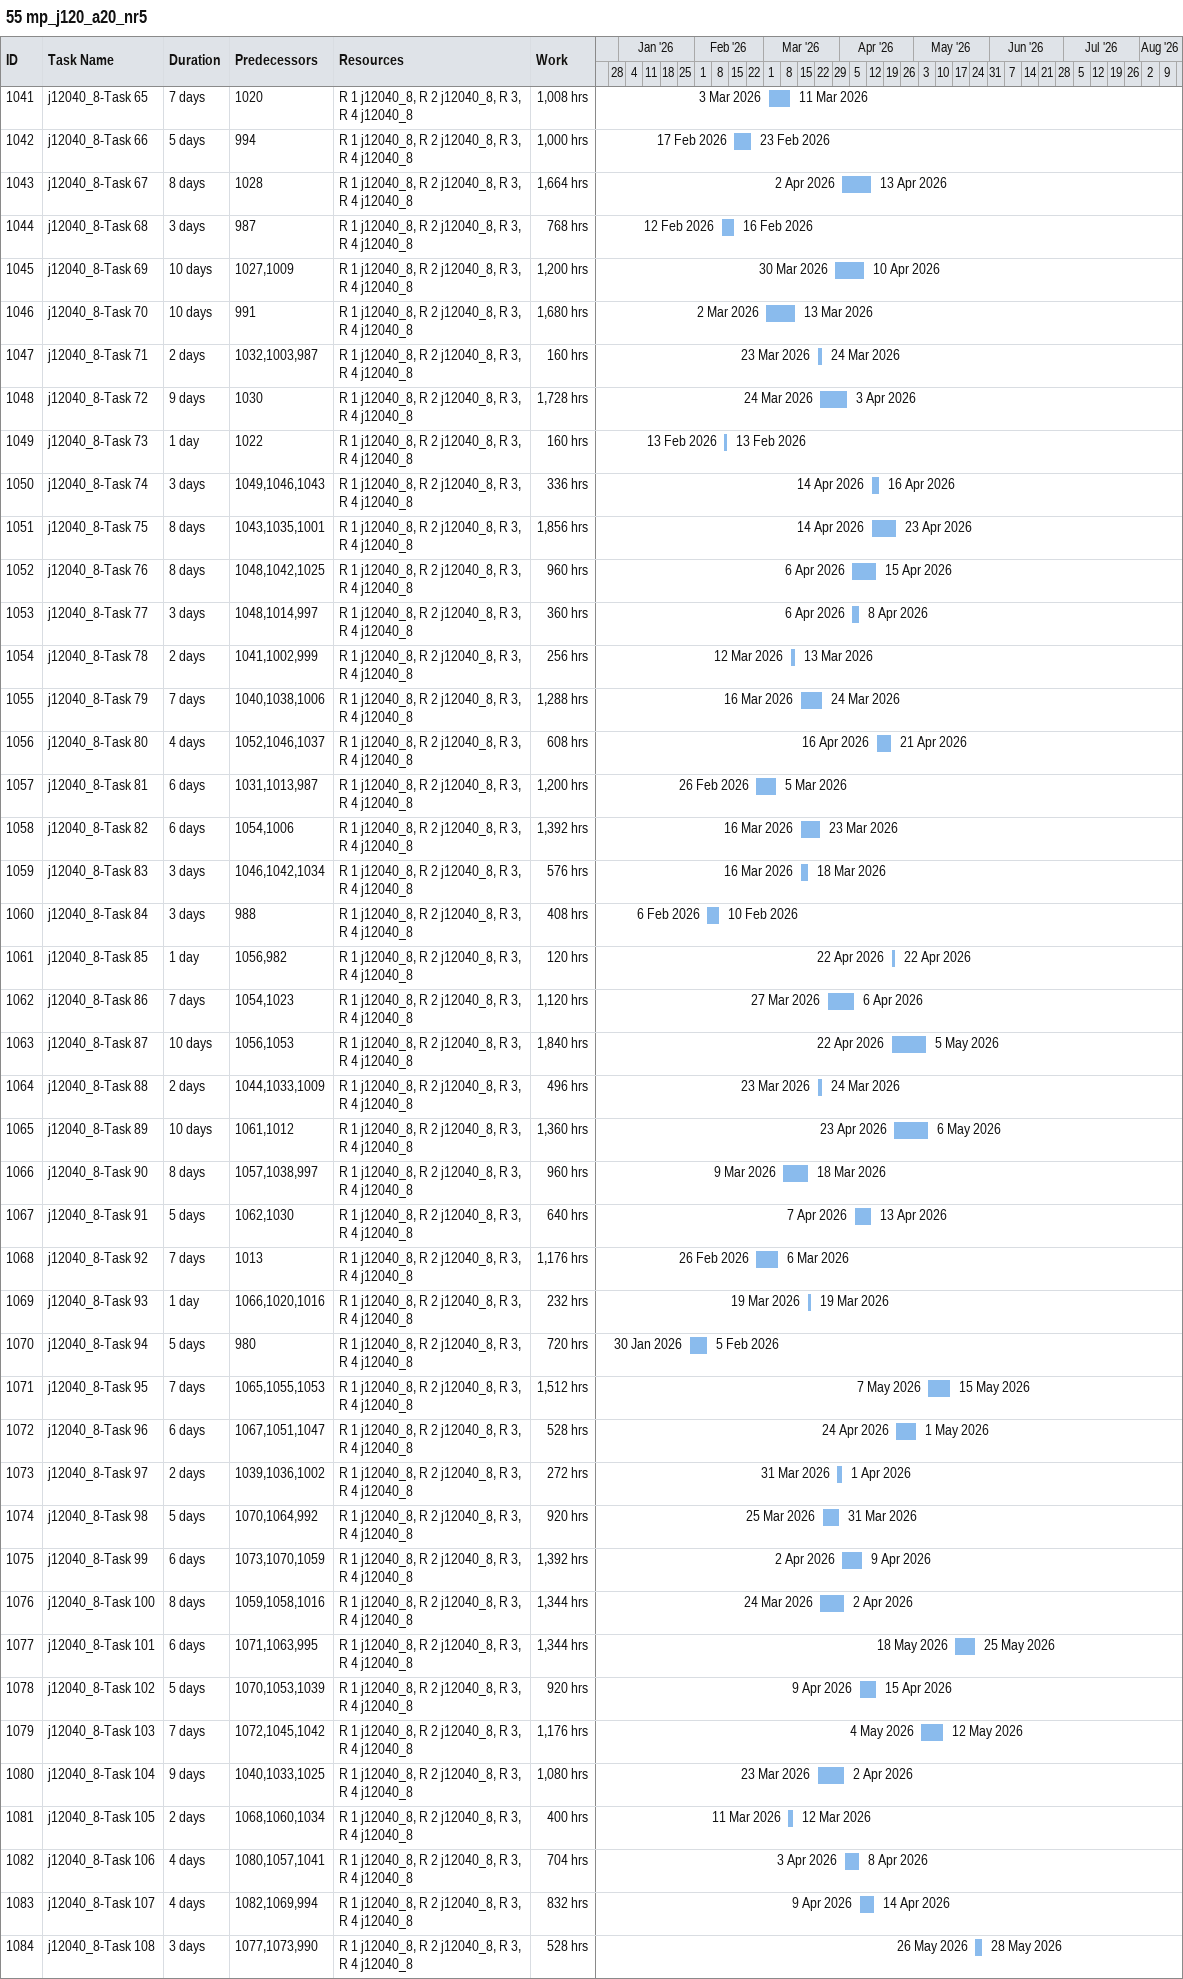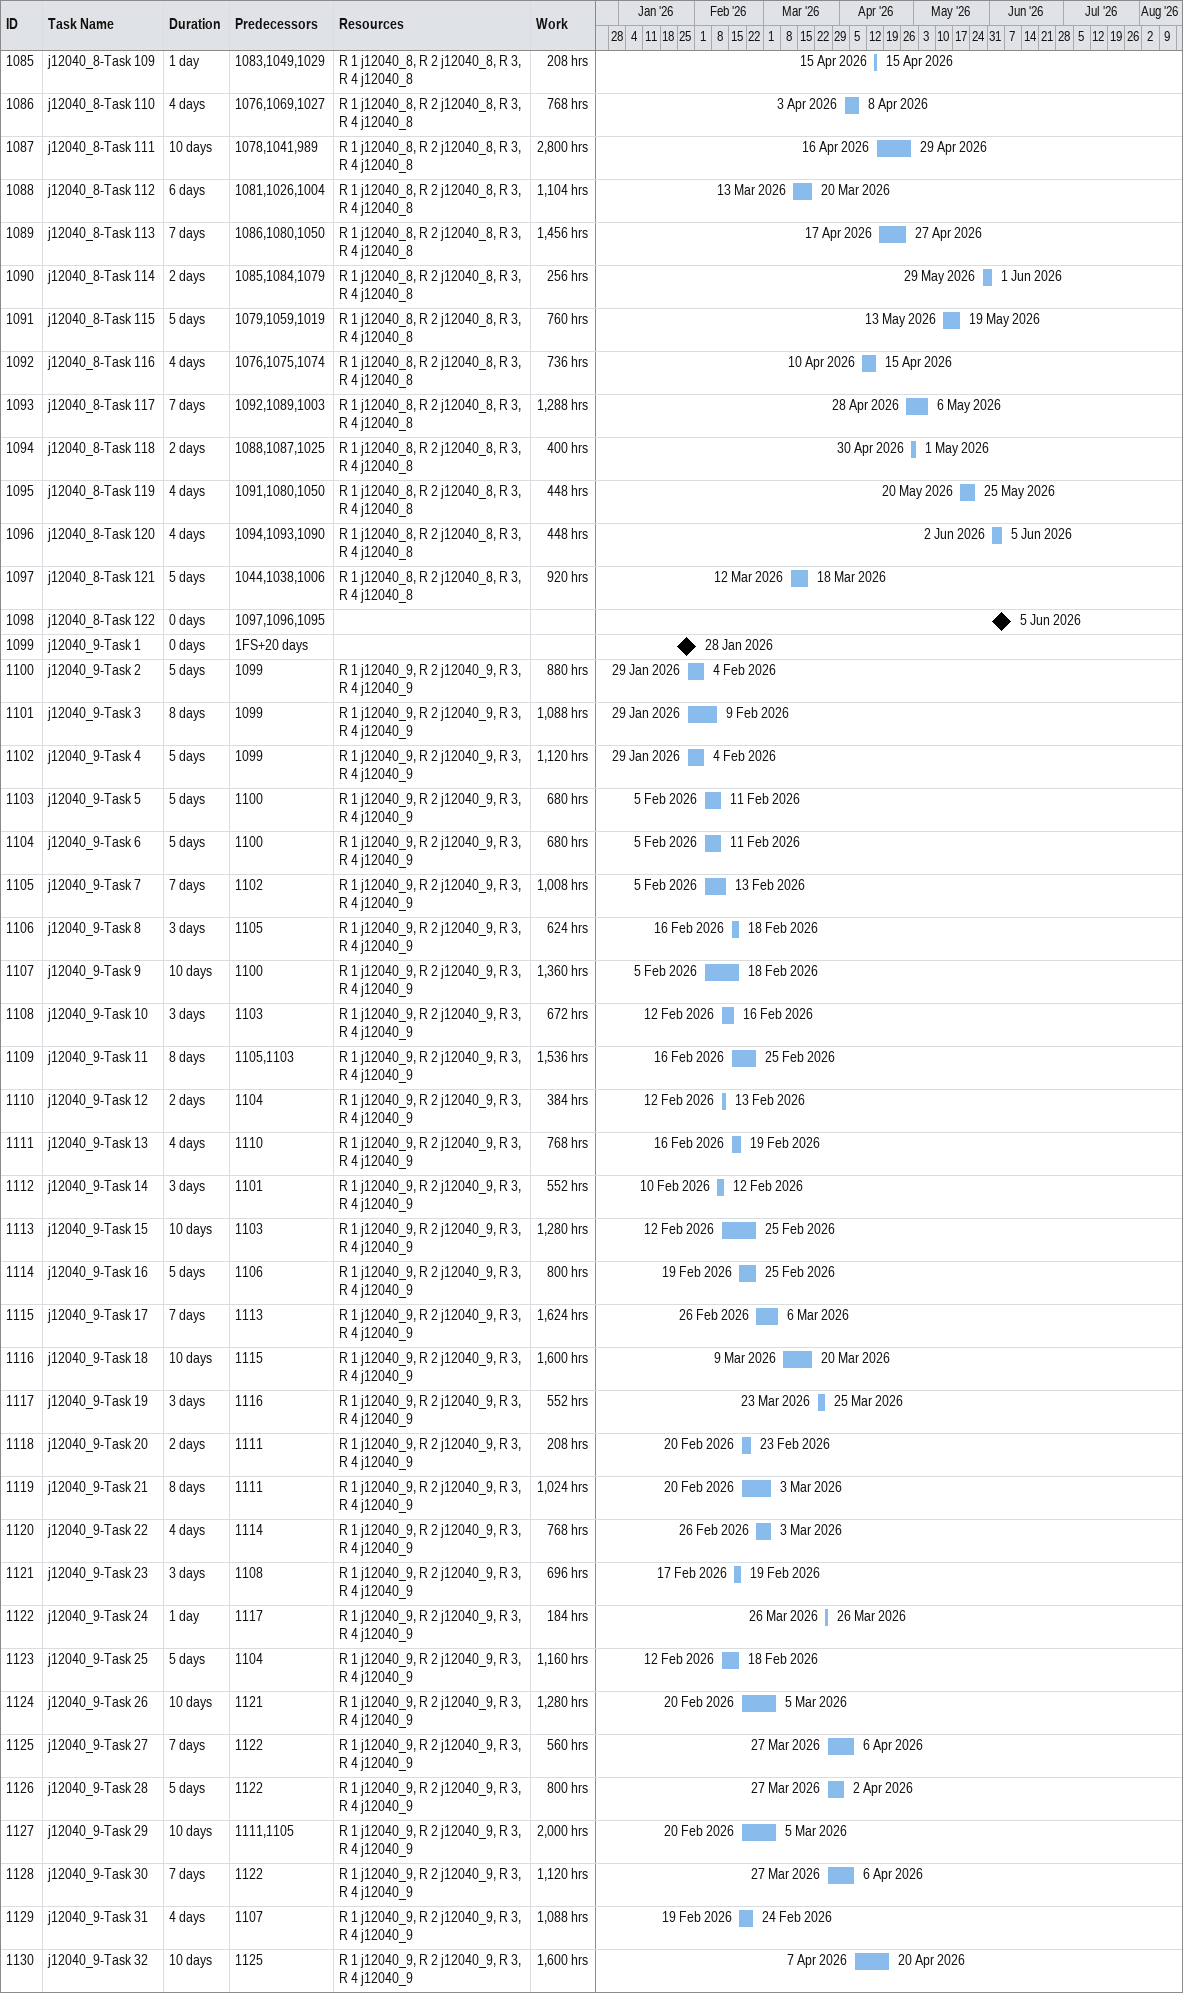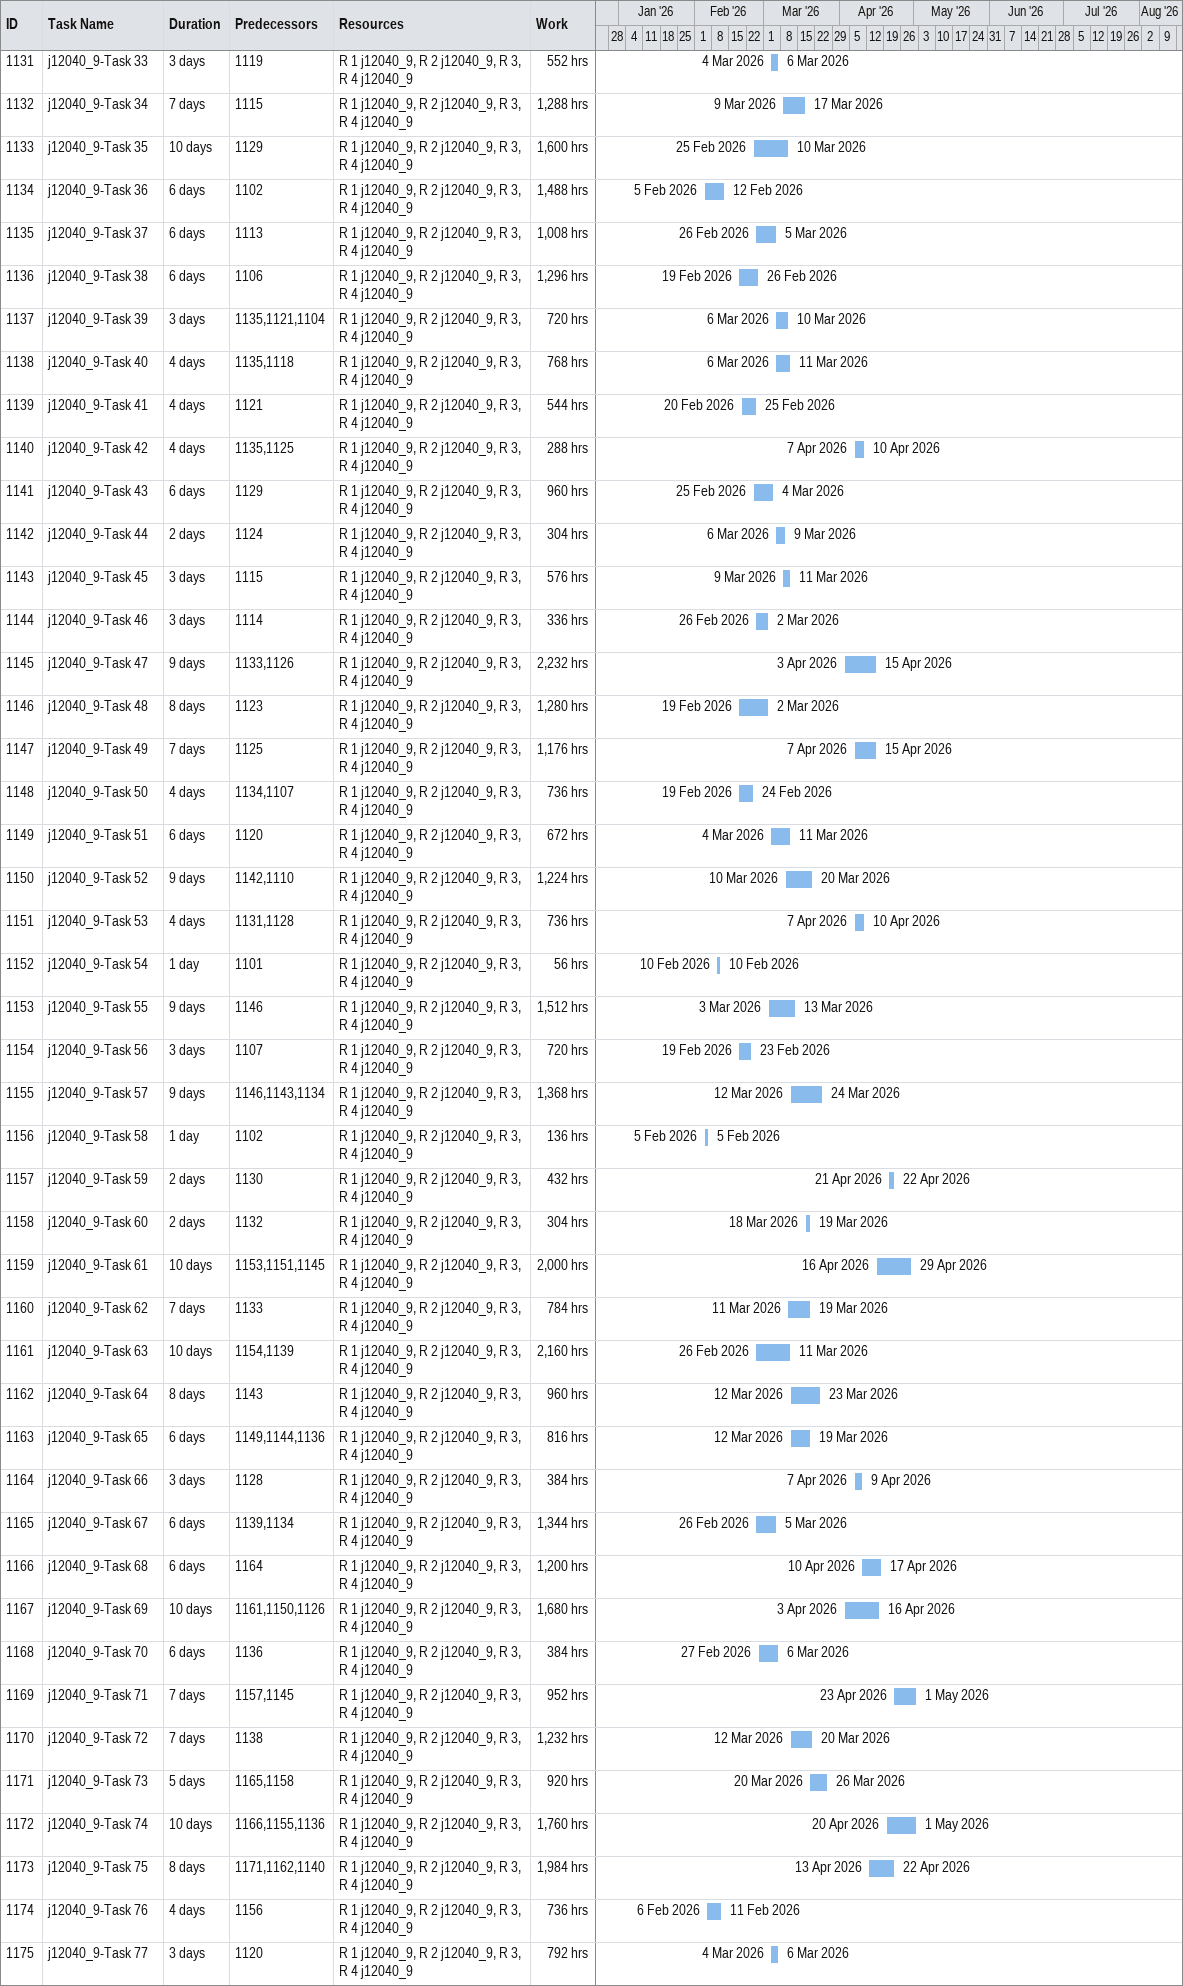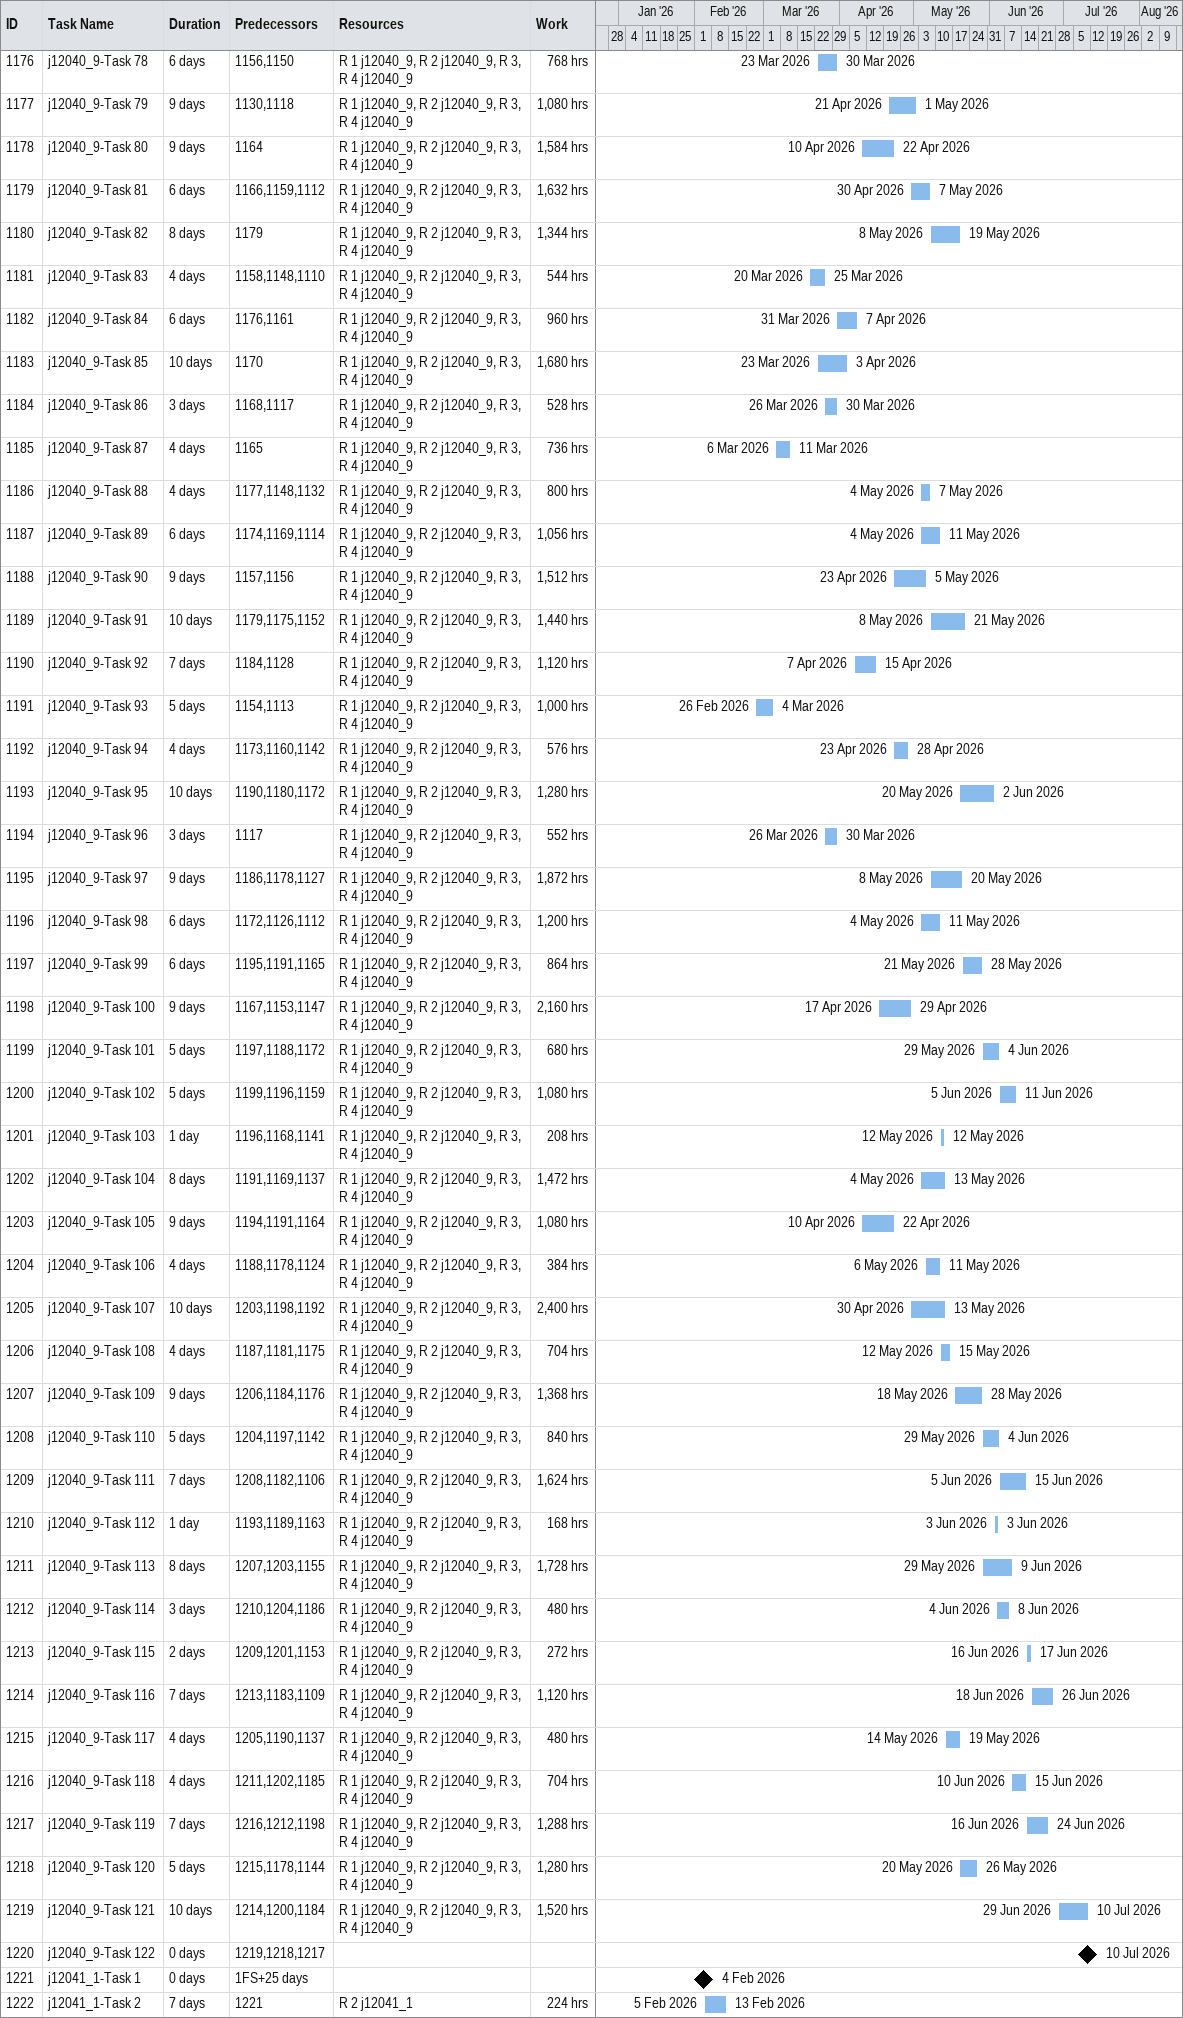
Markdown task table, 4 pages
55 mp_j120_a20_nr5

| ID | Task | Duration | Start | Finish | Predecessors | Resources | Work (h) |
|---|---|---|---|---|---|---|---|
| 1041 | j12040_8-Task 65 | 7d | 2026-03-03 | 2026-03-11 | 1020 | R 1 j12040_8, R 2 j12040_8, R 3, R 4 j12040_8 | 1008 |
| 1042 | j12040_8-Task 66 | 5d | 2026-02-17 | 2026-02-23 | 994 | R 1 j12040_8, R 2 j12040_8, R 3, R 4 j12040_8 | 1000 |
| 1043 | j12040_8-Task 67 | 8d | 2026-04-02 | 2026-04-13 | 1028 | R 1 j12040_8, R 2 j12040_8, R 3, R 4 j12040_8 | 1664 |
| 1044 | j12040_8-Task 68 | 3d | 2026-02-12 | 2026-02-16 | 987 | R 1 j12040_8, R 2 j12040_8, R 3, R 4 j12040_8 | 768 |
| 1045 | j12040_8-Task 69 | 10d | 2026-03-30 | 2026-04-10 | 1027, 1009 | R 1 j12040_8, R 2 j12040_8, R 3, R 4 j12040_8 | 1200 |
| 1046 | j12040_8-Task 70 | 10d | 2026-03-02 | 2026-03-13 | 991 | R 1 j12040_8, R 2 j12040_8, R 3, R 4 j12040_8 | 1680 |
| 1047 | j12040_8-Task 71 | 2d | 2026-03-23 | 2026-03-24 | 1032, 1003, 987 | R 1 j12040_8, R 2 j12040_8, R 3, R 4 j12040_8 | 160 |
| 1048 | j12040_8-Task 72 | 9d | 2026-03-24 | 2026-04-03 | 1030 | R 1 j12040_8, R 2 j12040_8, R 3, R 4 j12040_8 | 1728 |
| 1049 | j12040_8-Task 73 | 1d | 2026-02-13 | 2026-02-13 | 1022 | R 1 j12040_8, R 2 j12040_8, R 3, R 4 j12040_8 | 160 |
| 1050 | j12040_8-Task 74 | 3d | 2026-04-14 | 2026-04-16 | 1049, 1046, 1043 | R 1 j12040_8, R 2 j12040_8, R 3, R 4 j12040_8 | 336 |
| 1051 | j12040_8-Task 75 | 8d | 2026-04-14 | 2026-04-23 | 1043, 1035, 1001 | R 1 j12040_8, R 2 j12040_8, R 3, R 4 j12040_8 | 1856 |
| 1052 | j12040_8-Task 76 | 8d | 2026-04-06 | 2026-04-15 | 1048, 1042, 1025 | R 1 j12040_8, R 2 j12040_8, R 3, R 4 j12040_8 | 960 |
| 1053 | j12040_8-Task 77 | 3d | 2026-04-06 | 2026-04-08 | 1048, 1014, 997 | R 1 j12040_8, R 2 j12040_8, R 3, R 4 j12040_8 | 360 |
| 1054 | j12040_8-Task 78 | 2d | 2026-03-12 | 2026-03-13 | 1041, 1002, 999 | R 1 j12040_8, R 2 j12040_8, R 3, R 4 j12040_8 | 256 |
| 1055 | j12040_8-Task 79 | 7d | 2026-03-16 | 2026-03-24 | 1040, 1038, 1006 | R 1 j12040_8, R 2 j12040_8, R 3, R 4 j12040_8 | 1288 |
| 1056 | j12040_8-Task 80 | 4d | 2026-04-16 | 2026-04-21 | 1052, 1046, 1037 | R 1 j12040_8, R 2 j12040_8, R 3, R 4 j12040_8 | 608 |
| 1057 | j12040_8-Task 81 | 6d | 2026-02-26 | 2026-03-05 | 1031, 1013, 987 | R 1 j12040_8, R 2 j12040_8, R 3, R 4 j12040_8 | 1200 |
| 1058 | j12040_8-Task 82 | 6d | 2026-03-16 | 2026-03-23 | 1054, 1006 | R 1 j12040_8, R 2 j12040_8, R 3, R 4 j12040_8 | 1392 |
| 1059 | j12040_8-Task 83 | 3d | 2026-03-16 | 2026-03-18 | 1046, 1042, 1034 | R 1 j12040_8, R 2 j12040_8, R 3, R 4 j12040_8 | 576 |
| 1060 | j12040_8-Task 84 | 3d | 2026-02-06 | 2026-02-10 | 988 | R 1 j12040_8, R 2 j12040_8, R 3, R 4 j12040_8 | 408 |
| 1061 | j12040_8-Task 85 | 1d | 2026-04-22 | 2026-04-22 | 1056, 982 | R 1 j12040_8, R 2 j12040_8, R 3, R 4 j12040_8 | 120 |
| 1062 | j12040_8-Task 86 | 7d | 2026-03-27 | 2026-04-06 | 1054, 1023 | R 1 j12040_8, R 2 j12040_8, R 3, R 4 j12040_8 | 1120 |
| 1063 | j12040_8-Task 87 | 10d | 2026-04-22 | 2026-05-05 | 1056, 1053 | R 1 j12040_8, R 2 j12040_8, R 3, R 4 j12040_8 | 1840 |
| 1064 | j12040_8-Task 88 | 2d | 2026-03-23 | 2026-03-24 | 1044, 1033, 1009 | R 1 j12040_8, R 2 j12040_8, R 3, R 4 j12040_8 | 496 |
| 1065 | j12040_8-Task 89 | 10d | 2026-04-23 | 2026-05-06 | 1061, 1012 | R 1 j12040_8, R 2 j12040_8, R 3, R 4 j12040_8 | 1360 |
| 1066 | j12040_8-Task 90 | 8d | 2026-03-09 | 2026-03-18 | 1057, 1038, 997 | R 1 j12040_8, R 2 j12040_8, R 3, R 4 j12040_8 | 960 |
| 1067 | j12040_8-Task 91 | 5d | 2026-04-07 | 2026-04-13 | 1062, 1030 | R 1 j12040_8, R 2 j12040_8, R 3, R 4 j12040_8 | 640 |
| 1068 | j12040_8-Task 92 | 7d | 2026-02-26 | 2026-03-06 | 1013 | R 1 j12040_8, R 2 j12040_8, R 3, R 4 j12040_8 | 1176 |
| 1069 | j12040_8-Task 93 | 1d | 2026-03-19 | 2026-03-19 | 1066, 1020, 1016 | R 1 j12040_8, R 2 j12040_8, R 3, R 4 j12040_8 | 232 |
| 1070 | j12040_8-Task 94 | 5d | 2026-01-30 | 2026-02-05 | 980 | R 1 j12040_8, R 2 j12040_8, R 3, R 4 j12040_8 | 720 |
| 1071 | j12040_8-Task 95 | 7d | 2026-05-07 | 2026-05-15 | 1065, 1055, 1053 | R 1 j12040_8, R 2 j12040_8, R 3, R 4 j12040_8 | 1512 |
| 1072 | j12040_8-Task 96 | 6d | 2026-04-24 | 2026-05-01 | 1067, 1051, 1047 | R 1 j12040_8, R 2 j12040_8, R 3, R 4 j12040_8 | 528 |
| 1073 | j12040_8-Task 97 | 2d | 2026-03-31 | 2026-04-01 | 1039, 1036, 1002 | R 1 j12040_8, R 2 j12040_8, R 3, R 4 j12040_8 | 272 |
| 1074 | j12040_8-Task 98 | 5d | 2026-03-25 | 2026-03-31 | 1070, 1064, 992 | R 1 j12040_8, R 2 j12040_8, R 3, R 4 j12040_8 | 920 |
| 1075 | j12040_8-Task 99 | 6d | 2026-04-02 | 2026-04-09 | 1073, 1070, 1059 | R 1 j12040_8, R 2 j12040_8, R 3, R 4 j12040_8 | 1392 |
| 1076 | j12040_8-Task 100 | 8d | 2026-03-24 | 2026-04-02 | 1059, 1058, 1016 | R 1 j12040_8, R 2 j12040_8, R 3, R 4 j12040_8 | 1344 |
| 1077 | j12040_8-Task 101 | 6d | 2026-05-18 | 2026-05-25 | 1071, 1063, 995 | R 1 j12040_8, R 2 j12040_8, R 3, R 4 j12040_8 | 1344 |
| 1078 | j12040_8-Task 102 | 5d | 2026-04-09 | 2026-04-15 | 1070, 1053, 1039 | R 1 j12040_8, R 2 j12040_8, R 3, R 4 j12040_8 | 920 |
| 1079 | j12040_8-Task 103 | 7d | 2026-05-04 | 2026-05-12 | 1072, 1045, 1042 | R 1 j12040_8, R 2 j12040_8, R 3, R 4 j12040_8 | 1176 |
| 1080 | j12040_8-Task 104 | 9d | 2026-03-23 | 2026-04-02 | 1040, 1033, 1025 | R 1 j12040_8, R 2 j12040_8, R 3, R 4 j12040_8 | 1080 |
| 1081 | j12040_8-Task 105 | 2d | 2026-03-11 | 2026-03-12 | 1068, 1060, 1034 | R 1 j12040_8, R 2 j12040_8, R 3, R 4 j12040_8 | 400 |
| 1082 | j12040_8-Task 106 | 4d | 2026-04-03 | 2026-04-08 | 1080, 1057, 1041 | R 1 j12040_8, R 2 j12040_8, R 3, R 4 j12040_8 | 704 |
| 1083 | j12040_8-Task 107 | 4d | 2026-04-09 | 2026-04-14 | 1082, 1069, 994 | R 1 j12040_8, R 2 j12040_8, R 3, R 4 j12040_8 | 832 |
| 1084 | j12040_8-Task 108 | 3d | 2026-05-26 | 2026-05-28 | 1077, 1073, 990 | R 1 j12040_8, R 2 j12040_8, R 3, R 4 j12040_8 | 528 |
| 1085 | j12040_8-Task 109 | 1d | 2026-04-15 | 2026-04-15 | 1083, 1049, 1029 | R 1 j12040_8, R 2 j12040_8, R 3, R 4 j12040_8 | 208 |
| 1086 | j12040_8-Task 110 | 4d | 2026-04-03 | 2026-04-08 | 1076, 1069, 1027 | R 1 j12040_8, R 2 j12040_8, R 3, R 4 j12040_8 | 768 |
| 1087 | j12040_8-Task 111 | 10d | 2026-04-16 | 2026-04-29 | 1078, 1041, 989 | R 1 j12040_8, R 2 j12040_8, R 3, R 4 j12040_8 | 2800 |
| 1088 | j12040_8-Task 112 | 6d | 2026-03-13 | 2026-03-20 | 1081, 1026, 1004 | R 1 j12040_8, R 2 j12040_8, R 3, R 4 j12040_8 | 1104 |
| 1089 | j12040_8-Task 113 | 7d | 2026-04-17 | 2026-04-27 | 1086, 1080, 1050 | R 1 j12040_8, R 2 j12040_8, R 3, R 4 j12040_8 | 1456 |
| 1090 | j12040_8-Task 114 | 2d | 2026-05-29 | 2026-06-01 | 1085, 1084, 1079 | R 1 j12040_8, R 2 j12040_8, R 3, R 4 j12040_8 | 256 |
| 1091 | j12040_8-Task 115 | 5d | 2026-05-13 | 2026-05-19 | 1079, 1059, 1019 | R 1 j12040_8, R 2 j12040_8, R 3, R 4 j12040_8 | 760 |
| 1092 | j12040_8-Task 116 | 4d | 2026-04-10 | 2026-04-15 | 1076, 1075, 1074 | R 1 j12040_8, R 2 j12040_8, R 3, R 4 j12040_8 | 736 |
| 1093 | j12040_8-Task 117 | 7d | 2026-04-28 | 2026-05-06 | 1092, 1089, 1003 | R 1 j12040_8, R 2 j12040_8, R 3, R 4 j12040_8 | 1288 |
| 1094 | j12040_8-Task 118 | 2d | 2026-04-30 | 2026-05-01 | 1088, 1087, 1025 | R 1 j12040_8, R 2 j12040_8, R 3, R 4 j12040_8 | 400 |
| 1095 | j12040_8-Task 119 | 4d | 2026-05-20 | 2026-05-25 | 1091, 1080, 1050 | R 1 j12040_8, R 2 j12040_8, R 3, R 4 j12040_8 | 448 |
| 1096 | j12040_8-Task 120 | 4d | 2026-06-02 | 2026-06-05 | 1094, 1093, 1090 | R 1 j12040_8, R 2 j12040_8, R 3, R 4 j12040_8 | 448 |
| 1097 | j12040_8-Task 121 | 5d | 2026-03-12 | 2026-03-18 | 1044, 1038, 1006 | R 1 j12040_8, R 2 j12040_8, R 3, R 4 j12040_8 | 920 |
| 1098 | j12040_8-Task 122 | 0d | 2026-06-05 | 2026-06-05 | 1097, 1096, 1095 |  |  |
| 1099 | j12040_9-Task 1 | 0d | 2026-01-28 | 2026-01-28 | 1FS+20d |  |  |
| 1100 | j12040_9-Task 2 | 5d | 2026-01-29 | 2026-02-04 | 1099 | R 1 j12040_9, R 2 j12040_9, R 3, R 4 j12040_9 | 880 |
| 1101 | j12040_9-Task 3 | 8d | 2026-01-29 | 2026-02-09 | 1099 | R 1 j12040_9, R 2 j12040_9, R 3, R 4 j12040_9 | 1088 |
| 1102 | j12040_9-Task 4 | 5d | 2026-01-29 | 2026-02-04 | 1099 | R 1 j12040_9, R 2 j12040_9, R 3, R 4 j12040_9 | 1120 |
| 1103 | j12040_9-Task 5 | 5d | 2026-02-05 | 2026-02-11 | 1100 | R 1 j12040_9, R 2 j12040_9, R 3, R 4 j12040_9 | 680 |
| 1104 | j12040_9-Task 6 | 5d | 2026-02-05 | 2026-02-11 | 1100 | R 1 j12040_9, R 2 j12040_9, R 3, R 4 j12040_9 | 680 |
| 1105 | j12040_9-Task 7 | 7d | 2026-02-05 | 2026-02-13 | 1102 | R 1 j12040_9, R 2 j12040_9, R 3, R 4 j12040_9 | 1008 |
| 1106 | j12040_9-Task 8 | 3d | 2026-02-16 | 2026-02-18 | 1105 | R 1 j12040_9, R 2 j12040_9, R 3, R 4 j12040_9 | 624 |
| 1107 | j12040_9-Task 9 | 10d | 2026-02-05 | 2026-02-18 | 1100 | R 1 j12040_9, R 2 j12040_9, R 3, R 4 j12040_9 | 1360 |
| 1108 | j12040_9-Task 10 | 3d | 2026-02-12 | 2026-02-16 | 1103 | R 1 j12040_9, R 2 j12040_9, R 3, R 4 j12040_9 | 672 |
| 1109 | j12040_9-Task 11 | 8d | 2026-02-16 | 2026-02-25 | 1105, 1103 | R 1 j12040_9, R 2 j12040_9, R 3, R 4 j12040_9 | 1536 |
| 1110 | j12040_9-Task 12 | 2d | 2026-02-12 | 2026-02-13 | 1104 | R 1 j12040_9, R 2 j12040_9, R 3, R 4 j12040_9 | 384 |
| 1111 | j12040_9-Task 13 | 4d | 2026-02-16 | 2026-02-19 | 1110 | R 1 j12040_9, R 2 j12040_9, R 3, R 4 j12040_9 | 768 |
| 1112 | j12040_9-Task 14 | 3d | 2026-02-10 | 2026-02-12 | 1101 | R 1 j12040_9, R 2 j12040_9, R 3, R 4 j12040_9 | 552 |
| 1113 | j12040_9-Task 15 | 10d | 2026-02-12 | 2026-02-25 | 1103 | R 1 j12040_9, R 2 j12040_9, R 3, R 4 j12040_9 | 1280 |
| 1114 | j12040_9-Task 16 | 5d | 2026-02-19 | 2026-02-25 | 1106 | R 1 j12040_9, R 2 j12040_9, R 3, R 4 j12040_9 | 800 |
| 1115 | j12040_9-Task 17 | 7d | 2026-02-26 | 2026-03-06 | 1113 | R 1 j12040_9, R 2 j12040_9, R 3, R 4 j12040_9 | 1624 |
| 1116 | j12040_9-Task 18 | 10d | 2026-03-09 | 2026-03-20 | 1115 | R 1 j12040_9, R 2 j12040_9, R 3, R 4 j12040_9 | 1600 |
| 1117 | j12040_9-Task 19 | 3d | 2026-03-23 | 2026-03-25 | 1116 | R 1 j12040_9, R 2 j12040_9, R 3, R 4 j12040_9 | 552 |
| 1118 | j12040_9-Task 20 | 2d | 2026-02-20 | 2026-02-23 | 1111 | R 1 j12040_9, R 2 j12040_9, R 3, R 4 j12040_9 | 208 |
| 1119 | j12040_9-Task 21 | 8d | 2026-02-20 | 2026-03-03 | 1111 | R 1 j12040_9, R 2 j12040_9, R 3, R 4 j12040_9 | 1024 |
| 1120 | j12040_9-Task 22 | 4d | 2026-02-26 | 2026-03-03 | 1114 | R 1 j12040_9, R 2 j12040_9, R 3, R 4 j12040_9 | 768 |
| 1121 | j12040_9-Task 23 | 3d | 2026-02-17 | 2026-02-19 | 1108 | R 1 j12040_9, R 2 j12040_9, R 3, R 4 j12040_9 | 696 |
| 1122 | j12040_9-Task 24 | 1d | 2026-03-26 | 2026-03-26 | 1117 | R 1 j12040_9, R 2 j12040_9, R 3, R 4 j12040_9 | 184 |
| 1123 | j12040_9-Task 25 | 5d | 2026-02-12 | 2026-02-18 | 1104 | R 1 j12040_9, R 2 j12040_9, R 3, R 4 j12040_9 | 1160 |
| 1124 | j12040_9-Task 26 | 10d | 2026-02-20 | 2026-03-05 | 1121 | R 1 j12040_9, R 2 j12040_9, R 3, R 4 j12040_9 | 1280 |
| 1125 | j12040_9-Task 27 | 7d | 2026-03-27 | 2026-04-06 | 1122 | R 1 j12040_9, R 2 j12040_9, R 3, R 4 j12040_9 | 560 |
| 1126 | j12040_9-Task 28 | 5d | 2026-03-27 | 2026-04-02 | 1122 | R 1 j12040_9, R 2 j12040_9, R 3, R 4 j12040_9 | 800 |
| 1127 | j12040_9-Task 29 | 10d | 2026-02-20 | 2026-03-05 | 1111, 1105 | R 1 j12040_9, R 2 j12040_9, R 3, R 4 j12040_9 | 2000 |
| 1128 | j12040_9-Task 30 | 7d | 2026-03-27 | 2026-04-06 | 1122 | R 1 j12040_9, R 2 j12040_9, R 3, R 4 j12040_9 | 1120 |
| 1129 | j12040_9-Task 31 | 4d | 2026-02-19 | 2026-02-24 | 1107 | R 1 j12040_9, R 2 j12040_9, R 3, R 4 j12040_9 | 1088 |
| 1130 | j12040_9-Task 32 | 10d | 2026-04-07 | 2026-04-20 | 1125 | R 1 j12040_9, R 2 j12040_9, R 3, R 4 j12040_9 | 1600 |
| 1131 | j12040_9-Task 33 | 3d | 2026-03-04 | 2026-03-06 | 1119 | R 1 j12040_9, R 2 j12040_9, R 3, R 4 j12040_9 | 552 |
| 1132 | j12040_9-Task 34 | 7d | 2026-03-09 | 2026-03-17 | 1115 | R 1 j12040_9, R 2 j12040_9, R 3, R 4 j12040_9 | 1288 |
| 1133 | j12040_9-Task 35 | 10d | 2026-02-25 | 2026-03-10 | 1129 | R 1 j12040_9, R 2 j12040_9, R 3, R 4 j12040_9 | 1600 |
| 1134 | j12040_9-Task 36 | 6d | 2026-02-05 | 2026-02-12 | 1102 | R 1 j12040_9, R 2 j12040_9, R 3, R 4 j12040_9 | 1488 |
| 1135 | j12040_9-Task 37 | 6d | 2026-02-26 | 2026-03-05 | 1113 | R 1 j12040_9, R 2 j12040_9, R 3, R 4 j12040_9 | 1008 |
| 1136 | j12040_9-Task 38 | 6d | 2026-02-19 | 2026-02-26 | 1106 | R 1 j12040_9, R 2 j12040_9, R 3, R 4 j12040_9 | 1296 |
| 1137 | j12040_9-Task 39 | 3d | 2026-03-06 | 2026-03-10 | 1135, 1121, 1104 | R 1 j12040_9, R 2 j12040_9, R 3, R 4 j12040_9 | 720 |
| 1138 | j12040_9-Task 40 | 4d | 2026-03-06 | 2026-03-11 | 1135, 1118 | R 1 j12040_9, R 2 j12040_9, R 3, R 4 j12040_9 | 768 |
| 1139 | j12040_9-Task 41 | 4d | 2026-02-20 | 2026-02-25 | 1121 | R 1 j12040_9, R 2 j12040_9, R 3, R 4 j12040_9 | 544 |
| 1140 | j12040_9-Task 42 | 4d | 2026-04-07 | 2026-04-10 | 1135, 1125 | R 1 j12040_9, R 2 j12040_9, R 3, R 4 j12040_9 | 288 |
| 1141 | j12040_9-Task 43 | 6d | 2026-02-25 | 2026-03-04 | 1129 | R 1 j12040_9, R 2 j12040_9, R 3, R 4 j12040_9 | 960 |
| 1142 | j12040_9-Task 44 | 2d | 2026-03-06 | 2026-03-09 | 1124 | R 1 j12040_9, R 2 j12040_9, R 3, R 4 j12040_9 | 304 |
| 1143 | j12040_9-Task 45 | 3d | 2026-03-09 | 2026-03-11 | 1115 | R 1 j12040_9, R 2 j12040_9, R 3, R 4 j12040_9 | 576 |
| 1144 | j12040_9-Task 46 | 3d | 2026-02-26 | 2026-03-02 | 1114 | R 1 j12040_9, R 2 j12040_9, R 3, R 4 j12040_9 | 336 |
| 1145 | j12040_9-Task 47 | 9d | 2026-04-03 | 2026-04-15 | 1133, 1126 | R 1 j12040_9, R 2 j12040_9, R 3, R 4 j12040_9 | 2232 |
| 1146 | j12040_9-Task 48 | 8d | 2026-02-19 | 2026-03-02 | 1123 | R 1 j12040_9, R 2 j12040_9, R 3, R 4 j12040_9 | 1280 |
| 1147 | j12040_9-Task 49 | 7d | 2026-04-07 | 2026-04-15 | 1125 | R 1 j12040_9, R 2 j12040_9, R 3, R 4 j12040_9 | 1176 |
| 1148 | j12040_9-Task 50 | 4d | 2026-02-19 | 2026-02-24 | 1134, 1107 | R 1 j12040_9, R 2 j12040_9, R 3, R 4 j12040_9 | 736 |
| 1149 | j12040_9-Task 51 | 6d | 2026-03-04 | 2026-03-11 | 1120 | R 1 j12040_9, R 2 j12040_9, R 3, R 4 j12040_9 | 672 |
| 1150 | j12040_9-Task 52 | 9d | 2026-03-10 | 2026-03-20 | 1142, 1110 | R 1 j12040_9, R 2 j12040_9, R 3, R 4 j12040_9 | 1224 |
| 1151 | j12040_9-Task 53 | 4d | 2026-04-07 | 2026-04-10 | 1131, 1128 | R 1 j12040_9, R 2 j12040_9, R 3, R 4 j12040_9 | 736 |
| 1152 | j12040_9-Task 54 | 1d | 2026-02-10 | 2026-02-10 | 1101 | R 1 j12040_9, R 2 j12040_9, R 3, R 4 j12040_9 | 56 |
| 1153 | j12040_9-Task 55 | 9d | 2026-03-03 | 2026-03-13 | 1146 | R 1 j12040_9, R 2 j12040_9, R 3, R 4 j12040_9 | 1512 |
| 1154 | j12040_9-Task 56 | 3d | 2026-02-19 | 2026-02-23 | 1107 | R 1 j12040_9, R 2 j12040_9, R 3, R 4 j12040_9 | 720 |
| 1155 | j12040_9-Task 57 | 9d | 2026-03-12 | 2026-03-24 | 1146, 1143, 1134 | R 1 j12040_9, R 2 j12040_9, R 3, R 4 j12040_9 | 1368 |
| 1156 | j12040_9-Task 58 | 1d | 2026-02-05 | 2026-02-05 | 1102 | R 1 j12040_9, R 2 j12040_9, R 3, R 4 j12040_9 | 136 |
| 1157 | j12040_9-Task 59 | 2d | 2026-04-21 | 2026-04-22 | 1130 | R 1 j12040_9, R 2 j12040_9, R 3, R 4 j12040_9 | 432 |
| 1158 | j12040_9-Task 60 | 2d | 2026-03-18 | 2026-03-19 | 1132 | R 1 j12040_9, R 2 j12040_9, R 3, R 4 j12040_9 | 304 |
| 1159 | j12040_9-Task 61 | 10d | 2026-04-16 | 2026-04-29 | 1153, 1151, 1145 | R 1 j12040_9, R 2 j12040_9, R 3, R 4 j12040_9 | 2000 |
| 1160 | j12040_9-Task 62 | 7d | 2026-03-11 | 2026-03-19 | 1133 | R 1 j12040_9, R 2 j12040_9, R 3, R 4 j12040_9 | 784 |
| 1161 | j12040_9-Task 63 | 10d | 2026-02-26 | 2026-03-11 | 1154, 1139 | R 1 j12040_9, R 2 j12040_9, R 3, R 4 j12040_9 | 2160 |
| 1162 | j12040_9-Task 64 | 8d | 2026-03-12 | 2026-03-23 | 1143 | R 1 j12040_9, R 2 j12040_9, R 3, R 4 j12040_9 | 960 |
| 1163 | j12040_9-Task 65 | 6d | 2026-03-12 | 2026-03-19 | 1149, 1144, 1136 | R 1 j12040_9, R 2 j12040_9, R 3, R 4 j12040_9 | 816 |
| 1164 | j12040_9-Task 66 | 3d | 2026-04-07 | 2026-04-09 | 1128 | R 1 j12040_9, R 2 j12040_9, R 3, R 4 j12040_9 | 384 |
| 1165 | j12040_9-Task 67 | 6d | 2026-02-26 | 2026-03-05 | 1139, 1134 | R 1 j12040_9, R 2 j12040_9, R 3, R 4 j12040_9 | 1344 |
| 1166 | j12040_9-Task 68 | 6d | 2026-04-10 | 2026-04-17 | 1164 | R 1 j12040_9, R 2 j12040_9, R 3, R 4 j12040_9 | 1200 |
| 1167 | j12040_9-Task 69 | 10d | 2026-04-03 | 2026-04-16 | 1161, 1150, 1126 | R 1 j12040_9, R 2 j12040_9, R 3, R 4 j12040_9 | 1680 |
| 1168 | j12040_9-Task 70 | 6d | 2026-02-27 | 2026-03-06 | 1136 | R 1 j12040_9, R 2 j12040_9, R 3, R 4 j12040_9 | 384 |
| 1169 | j12040_9-Task 71 | 7d | 2026-04-23 | 2026-05-01 | 1157, 1145 | R 1 j12040_9, R 2 j12040_9, R 3, R 4 j12040_9 | 952 |
| 1170 | j12040_9-Task 72 | 7d | 2026-03-12 | 2026-03-20 | 1138 | R 1 j12040_9, R 2 j12040_9, R 3, R 4 j12040_9 | 1232 |
| 1171 | j12040_9-Task 73 | 5d | 2026-03-20 | 2026-03-26 | 1165, 1158 | R 1 j12040_9, R 2 j12040_9, R 3, R 4 j12040_9 | 920 |
| 1172 | j12040_9-Task 74 | 10d | 2026-04-20 | 2026-05-01 | 1166, 1155, 1136 | R 1 j12040_9, R 2 j12040_9, R 3, R 4 j12040_9 | 1760 |
| 1173 | j12040_9-Task 75 | 8d | 2026-04-13 | 2026-04-22 | 1171, 1162, 1140 | R 1 j12040_9, R 2 j12040_9, R 3, R 4 j12040_9 | 1984 |
| 1174 | j12040_9-Task 76 | 4d | 2026-02-06 | 2026-02-11 | 1156 | R 1 j12040_9, R 2 j12040_9, R 3, R 4 j12040_9 | 736 |
| 1175 | j12040_9-Task 77 | 3d | 2026-03-04 | 2026-03-06 | 1120 | R 1 j12040_9, R 2 j12040_9, R 3, R 4 j12040_9 | 792 |
| 1176 | j12040_9-Task 78 | 6d | 2026-03-23 | 2026-03-30 | 1156, 1150 | R 1 j12040_9, R 2 j12040_9, R 3, R 4 j12040_9 | 768 |
| 1177 | j12040_9-Task 79 | 9d | 2026-04-21 | 2026-05-01 | 1130, 1118 | R 1 j12040_9, R 2 j12040_9, R 3, R 4 j12040_9 | 1080 |
| 1178 | j12040_9-Task 80 | 9d | 2026-04-10 | 2026-04-22 | 1164 | R 1 j12040_9, R 2 j12040_9, R 3, R 4 j12040_9 | 1584 |
| 1179 | j12040_9-Task 81 | 6d | 2026-04-30 | 2026-05-07 | 1166, 1159, 1112 | R 1 j12040_9, R 2 j12040_9, R 3, R 4 j12040_9 | 1632 |
| 1180 | j12040_9-Task 82 | 8d | 2026-05-08 | 2026-05-19 | 1179 | R 1 j12040_9, R 2 j12040_9, R 3, R 4 j12040_9 | 1344 |
| 1181 | j12040_9-Task 83 | 4d | 2026-03-20 | 2026-03-25 | 1158, 1148, 1110 | R 1 j12040_9, R 2 j12040_9, R 3, R 4 j12040_9 | 544 |
| 1182 | j12040_9-Task 84 | 6d | 2026-03-31 | 2026-04-07 | 1176, 1161 | R 1 j12040_9, R 2 j12040_9, R 3, R 4 j12040_9 | 960 |
| 1183 | j12040_9-Task 85 | 10d | 2026-03-23 | 2026-04-03 | 1170 | R 1 j12040_9, R 2 j12040_9, R 3, R 4 j12040_9 | 1680 |
| 1184 | j12040_9-Task 86 | 3d | 2026-03-26 | 2026-03-30 | 1168, 1117 | R 1 j12040_9, R 2 j12040_9, R 3, R 4 j12040_9 | 528 |
| 1185 | j12040_9-Task 87 | 4d | 2026-03-06 | 2026-03-11 | 1165 | R 1 j12040_9, R 2 j12040_9, R 3, R 4 j12040_9 | 736 |
| 1186 | j12040_9-Task 88 | 4d | 2026-05-04 | 2026-05-07 | 1177, 1148, 1132 | R 1 j12040_9, R 2 j12040_9, R 3, R 4 j12040_9 | 800 |
| 1187 | j12040_9-Task 89 | 6d | 2026-05-04 | 2026-05-11 | 1174, 1169, 1114 | R 1 j12040_9, R 2 j12040_9, R 3, R 4 j12040_9 | 1056 |
| 1188 | j12040_9-Task 90 | 9d | 2026-04-23 | 2026-05-05 | 1157, 1156 | R 1 j12040_9, R 2 j12040_9, R 3, R 4 j12040_9 | 1512 |
| 1189 | j12040_9-Task 91 | 10d | 2026-05-08 | 2026-05-21 | 1179, 1175, 1152 | R 1 j12040_9, R 2 j12040_9, R 3, R 4 j12040_9 | 1440 |
| 1190 | j12040_9-Task 92 | 7d | 2026-04-07 | 2026-04-15 | 1184, 1128 | R 1 j12040_9, R 2 j12040_9, R 3, R 4 j12040_9 | 1120 |
| 1191 | j12040_9-Task 93 | 5d | 2026-02-26 | 2026-03-04 | 1154, 1113 | R 1 j12040_9, R 2 j12040_9, R 3, R 4 j12040_9 | 1000 |
| 1192 | j12040_9-Task 94 | 4d | 2026-04-23 | 2026-04-28 | 1173, 1160, 1142 | R 1 j12040_9, R 2 j12040_9, R 3, R 4 j12040_9 | 576 |
| 1193 | j12040_9-Task 95 | 10d | 2026-05-20 | 2026-06-02 | 1190, 1180, 1172 | R 1 j12040_9, R 2 j12040_9, R 3, R 4 j12040_9 | 1280 |
| 1194 | j12040_9-Task 96 | 3d | 2026-03-26 | 2026-03-30 | 1117 | R 1 j12040_9, R 2 j12040_9, R 3, R 4 j12040_9 | 552 |
| 1195 | j12040_9-Task 97 | 9d | 2026-05-08 | 2026-05-20 | 1186, 1178, 1127 | R 1 j12040_9, R 2 j12040_9, R 3, R 4 j12040_9 | 1872 |
| 1196 | j12040_9-Task 98 | 6d | 2026-05-04 | 2026-05-11 | 1172, 1126, 1112 | R 1 j12040_9, R 2 j12040_9, R 3, R 4 j12040_9 | 1200 |
| 1197 | j12040_9-Task 99 | 6d | 2026-05-21 | 2026-05-28 | 1195, 1191, 1165 | R 1 j12040_9, R 2 j12040_9, R 3, R 4 j12040_9 | 864 |
| 1198 | j12040_9-Task 100 | 9d | 2026-04-17 | 2026-04-29 | 1167, 1153, 1147 | R 1 j12040_9, R 2 j12040_9, R 3, R 4 j12040_9 | 2160 |
| 1199 | j12040_9-Task 101 | 5d | 2026-05-29 | 2026-06-04 | 1197, 1188, 1172 | R 1 j12040_9, R 2 j12040_9, R 3, R 4 j12040_9 | 680 |
| 1200 | j12040_9-Task 102 | 5d | 2026-06-05 | 2026-06-11 | 1199, 1196, 1159 | R 1 j12040_9, R 2 j12040_9, R 3, R 4 j12040_9 | 1080 |
| 1201 | j12040_9-Task 103 | 1d | 2026-05-12 | 2026-05-12 | 1196, 1168, 1141 | R 1 j12040_9, R 2 j12040_9, R 3, R 4 j12040_9 | 208 |
| 1202 | j12040_9-Task 104 | 8d | 2026-05-04 | 2026-05-13 | 1191, 1169, 1137 | R 1 j12040_9, R 2 j12040_9, R 3, R 4 j12040_9 | 1472 |
| 1203 | j12040_9-Task 105 | 9d | 2026-04-10 | 2026-04-22 | 1194, 1191, 1164 | R 1 j12040_9, R 2 j12040_9, R 3, R 4 j12040_9 | 1080 |
| 1204 | j12040_9-Task 106 | 4d | 2026-05-06 | 2026-05-11 | 1188, 1178, 1124 | R 1 j12040_9, R 2 j12040_9, R 3, R 4 j12040_9 | 384 |
| 1205 | j12040_9-Task 107 | 10d | 2026-04-30 | 2026-05-13 | 1203, 1198, 1192 | R 1 j12040_9, R 2 j12040_9, R 3, R 4 j12040_9 | 2400 |
| 1206 | j12040_9-Task 108 | 4d | 2026-05-12 | 2026-05-15 | 1187, 1181, 1175 | R 1 j12040_9, R 2 j12040_9, R 3, R 4 j12040_9 | 704 |
| 1207 | j12040_9-Task 109 | 9d | 2026-05-18 | 2026-05-28 | 1206, 1184, 1176 | R 1 j12040_9, R 2 j12040_9, R 3, R 4 j12040_9 | 1368 |
| 1208 | j12040_9-Task 110 | 5d | 2026-05-29 | 2026-06-04 | 1204, 1197, 1142 | R 1 j12040_9, R 2 j12040_9, R 3, R 4 j12040_9 | 840 |
| 1209 | j12040_9-Task 111 | 7d | 2026-06-05 | 2026-06-15 | 1208, 1182, 1106 | R 1 j12040_9, R 2 j12040_9, R 3, R 4 j12040_9 | 1624 |
| 1210 | j12040_9-Task 112 | 1d | 2026-06-03 | 2026-06-03 | 1193, 1189, 1163 | R 1 j12040_9, R 2 j12040_9, R 3, R 4 j12040_9 | 168 |
| 1211 | j12040_9-Task 113 | 8d | 2026-05-29 | 2026-06-09 | 1207, 1203, 1155 | R 1 j12040_9, R 2 j12040_9, R 3, R 4 j12040_9 | 1728 |
| 1212 | j12040_9-Task 114 | 3d | 2026-06-04 | 2026-06-08 | 1210, 1204, 1186 | R 1 j12040_9, R 2 j12040_9, R 3, R 4 j12040_9 | 480 |
| 1213 | j12040_9-Task 115 | 2d | 2026-06-16 | 2026-06-17 | 1209, 1201, 1153 | R 1 j12040_9, R 2 j12040_9, R 3, R 4 j12040_9 | 272 |
| 1214 | j12040_9-Task 116 | 7d | 2026-06-18 | 2026-06-26 | 1213, 1183, 1109 | R 1 j12040_9, R 2 j12040_9, R 3, R 4 j12040_9 | 1120 |
| 1215 | j12040_9-Task 117 | 4d | 2026-05-14 | 2026-05-19 | 1205, 1190, 1137 | R 1 j12040_9, R 2 j12040_9, R 3, R 4 j12040_9 | 480 |
| 1216 | j12040_9-Task 118 | 4d | 2026-06-10 | 2026-06-15 | 1211, 1202, 1185 | R 1 j12040_9, R 2 j12040_9, R 3, R 4 j12040_9 | 704 |
| 1217 | j12040_9-Task 119 | 7d | 2026-06-16 | 2026-06-24 | 1216, 1212, 1198 | R 1 j12040_9, R 2 j12040_9, R 3, R 4 j12040_9 | 1288 |
| 1218 | j12040_9-Task 120 | 5d | 2026-05-20 | 2026-05-26 | 1215, 1178, 1144 | R 1 j12040_9, R 2 j12040_9, R 3, R 4 j12040_9 | 1280 |
| 1219 | j12040_9-Task 121 | 10d | 2026-06-29 | 2026-07-10 | 1214, 1200, 1184 | R 1 j12040_9, R 2 j12040_9, R 3, R 4 j12040_9 | 1520 |
| 1220 | j12040_9-Task 122 | 0d | 2026-07-10 | 2026-07-10 | 1219, 1218, 1217 |  |  |
| 1221 | j12041_1-Task 1 | 0d | 2026-02-04 | 2026-02-04 | 1FS+25d |  |  |
| 1222 | j12041_1-Task 2 | 7d | 2026-02-05 | 2026-02-13 | 1221 | R 2 j12041_1 | 224 |
